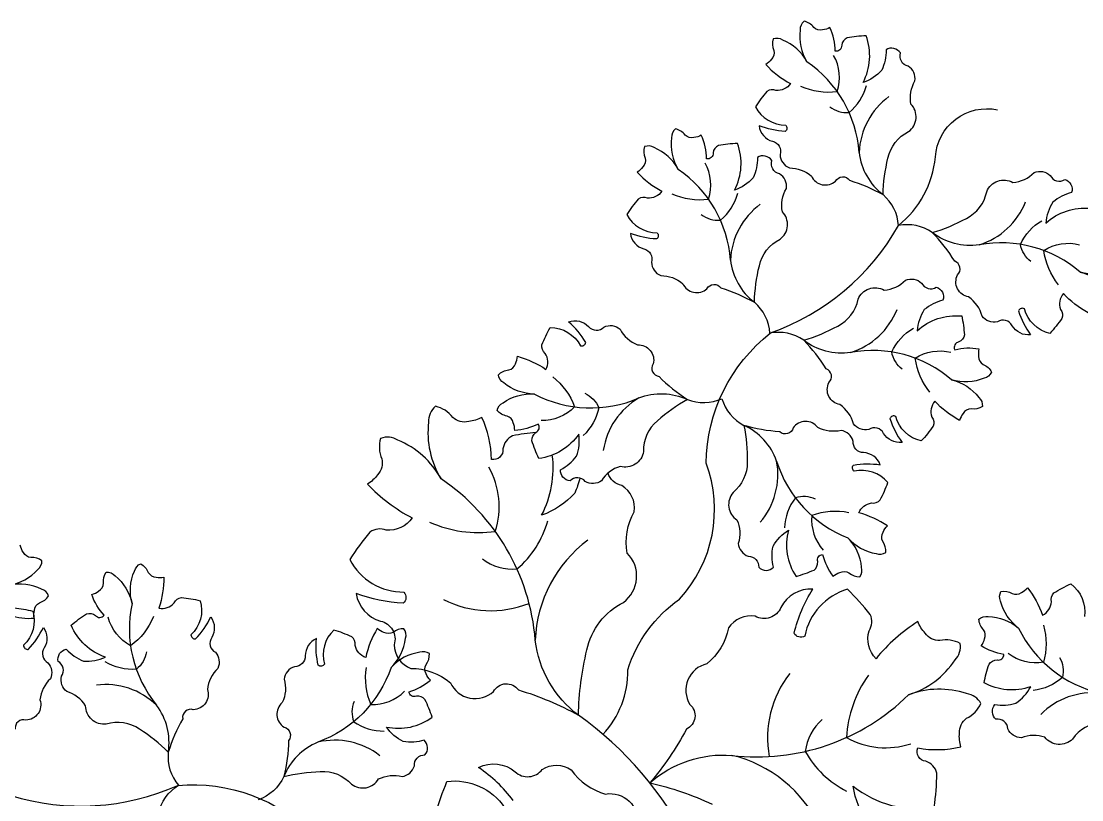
# Model space of a CAD drawing. Header units: millimetres. Extents: x 228.39 to 232.01, y 86.87 to 92.76.
# Drawn here: x 229.3161 to 229.6289, y 92.0342 to 92.264 of the extents above; entities that cross this region are included whole.
import ezdxf

# ---------------------------------------------------------------- set-up
doc = ezdxf.new("R2010")
doc.units = ezdxf.units.MM
doc.layers.add('62', color=62, linetype='Continuous')
doc.layers.add('63', color=63, linetype='Continuous')

msp = doc.modelspace()

# ---------------------------------------------------------------- linework, layer by layer
at = {"layer": '62'}
for points in [[(229.5458909751178, 92.24483601780334, 0.1413864367129372), (229.5567210657023, 92.2432409708965, 0.210122964771746), (229.55571061223, 92.25387916339683, 0.210122964771746)], [(229.5545689603321, 92.23871538615357, 0.1876286218963192), (229.5602702436743, 92.23700903609794, 0.1520058651265381), (229.5653956624793, 92.24495580307699)], [(229.4876699780837, 92.05349926581646, 0.1954096761169075), (229.4949663930443, 92.07258117333625, -0.1631901514612794), (229.5101928571348, 92.09337958712119, 0.2835782542006574), (229.5180716744522, 92.13354140208222, -0.2251438523393833), (229.537041965465, 92.17195967316722, 0.1802530025354734), (229.5748202601758, 92.20365696435411, 0.2002582601934849), (229.5857201197907, 92.22389749702269, -0.4574430062941838), (229.6040535242602, 92.23782385232114)], [(229.5079503259556, 92.2130703980642, 0.1413864367129372), (229.5187804165401, 92.21147535115736, 0.210122964771746), (229.5177699630678, 92.2221135436577, 0.210122964771746)], [(229.5166283111699, 92.20694976641443, 0.1876286218963192), (229.5223295945121, 92.20524341635881, 0.1520058651265381), (229.5274550133171, 92.21319018333786)], [(229.6138905660634, 92.19304003060313, -0.1876286218963192), (229.6107835525287, 92.19811573047159, -0.1520058651265381), (229.6171561596643, 92.20510221038937)], [(229.6284296193605, 92.18991203651566, 0.2279428046577942), (229.5986455338892, 92.19795731845907, -0.2043996860364329), (229.5848116394253, 92.20159573784042, 0.2049975904848279), (229.5748202601758, 92.20365696435411, 0.2049975904848279)], [(229.6220261083995, 92.18621489250414, -0.1413864367129372), (229.6177156834329, 92.19627746043238, -0.210122964771746), (229.6282587420594, 92.19801989283883, -0.210122964771746)], [(229.5759499169012, 92.161274410864, -0.1876286218963192), (229.5728429033664, 92.16635011073244, -0.1520058651265381), (229.579215510502, 92.17333659065024)], [(229.5904889701983, 92.15814641677653, 0.2279428046577942), (229.560704884727, 92.16619169871994, -0.2043996860364329), (229.5468709902631, 92.16983011810129, 0.2049975904848279), (229.5368796110136, 92.17189134461498, 0.2049975904848279)], [(229.5840854592373, 92.154449272765, -0.1413864367129372), (229.5797750342707, 92.16451184069324, -0.210122964771746), (229.5903180928972, 92.1662542730997, -0.210122964771746)], [(229.4728399509262, 92.15899117464575, -0.1413864367129372), (229.4792961574367, 92.15015078810463, -0.210122964771746), (229.4694119079323, 92.14608953612684, -0.210122964771746)], [(229.4674280585368, 92.15395279720511, 0.2279428046577942), (229.4982576193804, 92.1527881139418, -0.2043996860364329), (229.5125550541829, 92.15234304125362, 0.2049975904848279), (229.5227542249128, 92.15257375855101, 0.2049975904848279)], [(229.4822983019912, 92.15416321914627, -0.1876286218963192), (229.4864639444259, 92.14991307969377, -0.1520058651265381), (229.4818194514198, 92.14167598627058)], [(229.4804192764731, 92.0591770428008, -0.2043996860364353), (229.4676916835805, 92.08132379932213, 0.2279428046577944), (229.4399243023015, 92.12890643744291, 0.2279428046577944)], [(229.5503483582099, 92.12294654315689, 0.1876286218963192), (229.5444096703542, 92.12333157408176, 0.1520058651265381), (229.5411958742243, 92.11443817553108)], [(229.5601774401289, 92.11892675363478, 0.1413864367129372), (229.5492653889577, 92.1180537267503, 0.210122964771746), (229.5526346098904, 92.10791269592497, 0.210122964771746)], [(229.4521011957517, 92.10530602007007, 0.1876286218963192), (229.4622999590846, 92.10231942732315, 0.152005865126538), (229.4713681325056, 92.1165641386277)], [(229.3550797288714, 92.08827955288089, -0.1413864367129372), (229.3483205879353, 92.07966856858701, -0.210122964771746), (229.3417318967699, 92.08808173116836, -0.210122964771746)], [(229.6176091215384, 92.08572252134556, -0.1413864367129372), (229.6175735846036, 92.07477565997667, -0.210122964771746), (229.6072044881533, 92.07735906755164, -0.210122964771746)], [(229.6102643362711, 92.08486931806048, 0.2279428046577942), (229.6344122108927, 92.06566779572054, -0.2043996860364329), (229.6456672761975, 92.05683953220975, 0.2049975904848279), (229.6540209094092, 92.05098349889242, 0.2049975904848279)], [(229.3529966199304, 92.07786656981588, -0.1876286218963192), (229.3500348924954, 92.07270474524883, -0.1520058651265381), (229.3408471707921, 92.07494233172724)], [(229.6223691946479, 92.07622982609261, -0.1876286218963192), (229.6232074928462, 92.07033800817364, -0.1520058651265381), (229.6145860677547, 92.06645315904674)], [(229.4251652749651, 92.07328084904199, -0.2279428046577942), (229.4036008686301, 92.05121742482156, 0.2043996860364329), (229.3935347935663, 92.04105431189089, -0.2049975904848279), (229.3859767835008, 92.03420210072237, -0.2049975904848279)], [(229.4177714267656, 92.07321131292416, 0.1413864367129372), (229.4191720315719, 92.0623543638647, 0.210122964771746), (229.4291379445451, 92.06621088230816, 0.210122964771746)], [(229.5234401519073, 91.98762588330845, -0.1841083703680773), (229.5572714603986, 92.00172411043431, 0.09065442908466861), (229.6088346744326, 92.01073499506482, 0.2835782542006574), (229.6389737922007, 92.03842399510894, -0.2251438523393833), (229.6770158895307, 92.05813780562369, 0.1802530025354734), (229.7262291909333, 92.06129514388554, -0.3316125768266109), (229.7444266739725, 92.0641836331909, 0.4605227219911265), (229.7637183977853, 92.07137352136846, 0.4605227219911265)], [(229.565962044909, 92.0710241645004, 0.1413864367129372), (229.5594838096562, 92.05258075108765, 0.210122964771746), (229.5784766393866, 92.05073533270557, 0.210122964771746)], [(229.5014932694874, 92.03917553244304, -0.2043996860364329), (229.5257068285263, 92.04731027299994, 0.2279428046577942), (229.577812815689, 92.06520164006395, 0.2279428046577942)], [(229.4142324980498, 92.06319904331544, 0.1876286218963192), (229.4141356017683, 92.05724867581668, 0.1520058651265381), (229.4231742424824, 92.05446946776657)], [(229.5522819062048, 92.05789211920573, 0.1876286218963192), (229.5473522534163, 92.04847760736807, 0.1520058651265381), (229.5595407904096, 92.03679072860137)], [(229.2716157168786, 92.0430061340619, 0.442149186598303), (229.2909074622752, 92.0374503077976, -0.1709273865300307), (229.313046231492, 92.03542706065124, 0.1802530025354734), (229.3622690429782, 92.03843249726496, -0.2251438523393833), (229.4024728852728, 92.02361741849292, 0.2256520569911392), (229.4274940053053, 92.00137018911727, 0.09065442908466861)], [(229.3330016954965, 91.991626400029, -0.2279428046577942), (229.3490720586702, 92.01796196033018, 0.2043996860364329), (229.3566040236306, 92.03012272656707, -0.2049975904848279), (229.3624338538796, 92.0384946674004, -0.2049975904848279)]]:
    msp.add_lwpolyline(points, format="xyb", dxfattribs=at)
for centre, radius, start, end in [((229.527722386226, 92.22259917723562), 0.03559504258891227, 4.244680177902705, 55.60775094878054), ((229.584852964811, 92.2242799721433), 0.02165418735251583, 126.3429614026644, 177.4754704673334), ((229.5813312553538, 92.227278588113), 0.01822652723244424, 186.4415046598963, 232.6499608452778), ((229.4897817370638, 92.19083355749649), 0.03559504258891227, 4.244680177902705, 55.60775094878054), ((229.5618775398119, 92.20291140524704), 0.01296417636406003, 3.29685208695077, 49.63682703702965), ((229.5921935834887, 92.21862797800169), 0.02165418735251583, 287.3347532780378, 338.4672623427084), ((229.5469123156488, 92.19251435240415), 0.02165418735251583, 126.3429614026644, 177.4754704673334), ((229.5433906061916, 92.19551296837386), 0.01822652723244424, 186.4415046598963, 232.6499608452778), ((229.5239368906497, 92.1711457855079), 0.01296417636406003, 3.29685208695077, 49.63682703702965), ((229.5542529343264, 92.18686235826256), 0.02165418735251583, 287.3347532780378, 338.4672623427084), ((229.5091785931662, 92.13408955353022), 0.02165418735251583, 120.2872463401992, 171.41975540487), ((229.5352005220053, 92.1562013689884), 0.01296417636406003, 196.2493451491128, 242.5893200991914), ((229.5217035172814, 92.12809376303042), 0.01822652723244424, 19.39399772205832, 65.60245390743854), ((229.4333461902427, 92.12072276738839), 0.02370610377805731, 342.0327875484151, 29.49889450505963), ((229.5175992943178, 92.13022671617108), 0.02165418735251583, 319.2954544648263, 10.42796352949611), ((229.5728995181209, 92.14467016895439), 0.03559504258891227, 197.1971732400638, 248.5602440109438), ((229.4509549821337, 92.14831802247124), 0.03525592437372765, 245.8667065243235, 278.0567283438667), ((229.5063317719967, 92.0798498194699), 0.03866819170092113, 126.6829230409548, 177.8154321056262), ((229.3835650712831, 92.08465188580102), 0.03559504258891227, 167.8840744680207, 219.247145238899), ((229.4545108152194, 92.120541585302), 0.03055347511947142, 242.949985042445, 291.8166944333465), ((229.5667485213543, 92.05253994581248), 0.03055347511947142, 141.6344804195968, 190.5011898104985), ((229.3409615945054, 92.0465510741637), 0.02165418735251583, 46.01635494946892, 97.14886401413742), ((229.6321338053361, 92.0441338063545), 0.02165418735251583, 83.96028596669156, 135.092795031362), ((229.3414526974576, 92.05115030813525), 0.01822652723244424, 350.8418645715245, 37.05032075690503), ((229.4193921669389, 91.97377490823523), 0.1049658643867444, 359.5821735404677, 54.45095799120666), ((229.4085473060153, 92.03013576010805), 0.02165418735251583, 52.07207001193242, 103.2045790766025), ((229.3723365743886, 92.04686162594686), 0.01296417636406003, 173.8549983797717, 220.1949733298514), ((229.5166798708563, 92.00971049793885), 0.03866819170092113, 25.36741841810714, 76.49992748277828)]:
    msp.add_arc(centre, radius, start, end, dxfattribs=at)
at = {"layer": '63'}
for points in [[(229.5414152695502, 92.2314674718713, -0.08047336285184804), (229.5337038582943, 92.23311253342102, 0.299054732626132), (229.5376792670718, 92.22852798961878, -0.4445358973400594), (229.539909824613, 92.224619650459, 0.3028472262875131), (229.5426497450491, 92.22068255933131, -0.1775881189196616), (229.5491555493083, 92.21827074966153, 0.5077713489282268), (229.5562799049247, 92.21679913125546, -0.5541101838924969), (229.5603932463628, 92.21702641830511, -0.05360560279891149), (229.5702735330603, 92.21278952076432, -0.05303807838268959), (229.5717365550761, 92.22355601816857, -0.2299676780149515), (229.5778317081865, 92.2313905535349, 0.453009155801419), (229.5785124006049, 92.23951626251362, -0.1775881189196565), (229.5796942275082, 92.24635333792006, 0.3028472262875298), (229.577665755058, 92.25069996305483, -0.4445358973400413), (229.5754063286967, 92.25459168432575, 0.4200628682774436), (229.5711892364752, 92.2555292528499, -0.1027662192553072), (229.5698980282382, 92.24949130369097, -0.1249756271620583), (229.5643985232533, 92.24587375409487, 0.2129696122085104), (229.5652792694218, 92.259670772863, 0.03433418913963267), (229.5596832393955, 92.25901956673735, 0.263361124047625), (229.5580726767773, 92.25686182953612, -0.4961733732722903), (229.5561745445692, 92.25513115996804, 0.105188829234163), (229.5546181231371, 92.26209854977648, -0.1018354407082667), (229.5524457495362, 92.26142703146031, -0.2548810045278109), (229.5498250100259, 92.26212698980684, 0.1744881383592944), (229.5469827947776, 92.2639689446548, 0.2361518438993939), (229.5458260095309, 92.26135224072326, 0.172045804718615), (229.5478284374358, 92.25197184755437, 0.1720458047186181), (229.5407225625281, 92.25841452054873, 0.2361518438993874), (229.5378788367894, 92.25872839233108, 0.174488138359288), (229.5380441966845, 92.25534554718465, -0.2548810045278096), (229.5373332640221, 92.2527277633858, -0.1018354407082642), (229.5356615501202, 92.25118649230627, 0.08115707204633878), (229.5430032506644, 92.24555449008695, -0.2683901017028241), (229.5386990383044, 92.24354845916653, 0.2633611240475965), (229.5360242969634, 92.24323942755682, 0.03433418913963283), (229.5326506887169, 92.23872740042124, 0.2816703646801006), (229.5415828851781, 92.23329757316692, -0.447648090788793)], [(229.5034746203879, 92.19970185213216, -0.08047336285184804), (229.4957632091321, 92.20134691368189, 0.299054732626132), (229.4997386179096, 92.19676236987965, -0.4445358973400594), (229.5019691754508, 92.19285403071987, 0.3028472262875131), (229.5047090958868, 92.18891693959218, -0.1775881189196616), (229.5112149001461, 92.18650512992238, 0.5077713489282268), (229.5183392557625, 92.18503351151631, -0.5541101838924969), (229.5224525972006, 92.18526079856598, -0.05360560279891149), (229.5323328838981, 92.18102390102517, -0.05303807838268959), (229.5337959059139, 92.19179039842943, -0.2299676780149515), (229.5398910590243, 92.19962493379576, 0.453009155801419), (229.5405717514427, 92.20775064277449, -0.1775881189196565), (229.541753578346, 92.21458771818091, 0.3028472262875298), (229.5397251058957, 92.2189343433157, -0.4445358973400413), (229.5374656795345, 92.2228260645866, 0.4200628682774436), (229.533248587313, 92.22376363311076, -0.1027662192553072), (229.531957379076, 92.21772568395183, -0.1249756271620583), (229.5264578740911, 92.21410813435574, 0.2129696122085104), (229.5273386202596, 92.22790515312386, 0.03433418913963267), (229.5217425902333, 92.2272539469982, 0.263361124047625), (229.520132027615, 92.22509620979697, -0.4961733732722903), (229.518233895407, 92.22336554022891, 0.105188829234163), (229.5166774739749, 92.23033293003735, -0.1018354407082667), (229.514505100374, 92.22966141172118, -0.2548810045278109), (229.5118843608637, 92.23036137006771, 0.1744881383592944), (229.5090421456154, 92.23220332491567, 0.2361518438993939), (229.5078853603687, 92.22958662098412, 0.172045804718615), (229.5098877882736, 92.22020622781524, 0.1720458047186181), (229.5027819133659, 92.2266489008096, 0.2361518438993874), (229.4999381876272, 92.22696277259195, 0.174488138359288), (229.5001035475223, 92.22357992744551, -0.2548810045278096), (229.4993926148599, 92.22096214364667, -0.1018354407082642), (229.497720900958, 92.21942087256714, 0.08115707204633878), (229.5050626015021, 92.2137888703478, -0.2683901017028241), (229.5007583891421, 92.2117828394274, 0.2633611240475965), (229.4980836478012, 92.21147380781768, 0.03433418913963283), (229.4947100395547, 92.20696178068211, 0.2816703646801006), (229.5036422360159, 92.20153195342778, -0.447648090788793)], [(229.572305118042, 92.14670501540957, 0.08047336285184804), (229.575866704634, 92.13967030205313, -0.299054732626132), (229.5704182823777, 92.142341745809, 0.4445358973400594), (229.5660696156104, 92.14349915640146, -0.3028472262875131), (229.5615629496161, 92.1451416582004, 0.1775881189196616), (229.5575682631467, 92.15081482265718, -0.5077713489282268), (229.5543244196823, 92.15732631889541, 0.5541101838924969), (229.5534927105241, 92.16136110477144, 0.05360560279891149), (229.5468709902631, 92.16983011810129, 0.05303807838268959), (229.5569058256914, 92.17399664875646, 0.2299676780149515), (229.5629220479889, 92.18189195781393, -0.453009155801419), (229.5706038055539, 92.18462711581442, 0.1775881189196565), (229.5769116416682, 92.18751736121888, -0.3028472262875298), (229.5816323769409, 92.18666735590794, 0.4445358973400413), (229.5859723573002, 92.18547778774534, -0.4200628682774436), (229.587956743554, 92.1816404562848, 0.1027662192553072), (229.5824494448163, 92.17884873470656, 0.1249756271620583), (229.5803578521661, 92.1726072236439, -0.2129696122085104), (229.593471368693, 92.17698547957511, -0.03433418913963267), (229.5942722445976, 92.17140890183796, -0.263361124047625), (229.5925978814238, 92.16930028861142, 0.4961733732722903), (229.591409905795, 92.16702282578223, -0.105188829234163), (229.5985436732868, 92.16729910424922, 0.1018354407082667), (229.5984497626776, 92.16502724934455, 0.2548810045278109), (229.5997963757671, 92.16267249873034, -0.1744881383592944), (229.6023036589581, 92.16039554546346, -0.2361518438993939), (229.6000695831547, 92.15860831383978, -0.172045804718615), (229.5904889701983, 92.15814641677653, -0.1720458047186181), (229.5985339948346, 92.15292347966047, -0.2361518438993874), (229.5995643473624, 92.15025446013249, -0.174488138359288), (229.5962516187905, 92.14954960937624, 0.2548810045278096), (229.5939025309282, 92.14819314209575, 0.1018354407082642), (229.5928397848959, 92.14618298917092, -0.08115707204633878), (229.5855182174198, 92.15184113953762, 0.2683901017028241), (229.5846790666014, 92.14716714445873, -0.2633611240475965), (229.5850640144635, 92.14450226980496, -0.03433418913963283), (229.5815642427421, 92.14008738369417, -0.2816703646801006), (229.5740315737145, 92.1473348698069, 0.447648090788793)], [(229.4825847343851, 92.16917887095083, 0.08047336285184804), (229.4775369856284, 92.17523628983582, -0.299054732626132), (229.4834455652031, 92.17385404375338, 0.4445358973400594), (229.4879430111442, 92.173700805573, -0.3028472262875131), (229.4927031660542, 92.17311023315894, 0.1775881189196616), (229.4978678132445, 92.16847679660043, -0.5077713489282268), (229.5024886279567, 92.16285806230543, 0.5541101838924969), (229.5042035446301, 92.15911235836721, 0.05360560279891149), (229.5125550541829, 92.15234304125362, 0.05303807838268959), (229.5037094416093, 92.14603328389126, 0.2299676780149515), (229.4996159734328, 92.13699036654488, -0.453009155801419), (229.4927427353248, 92.13260298845692, 0.1775881189196565), (229.4872432227194, 92.12837242395015, -0.3028472262875298), (229.4824520778568, 92.12814268181339, 0.4445358973400413), (229.4779558894123, 92.1283292063529, -0.4200628682774436), (229.4751618821129, 92.13162411526714, 0.1027662192553072), (229.4799033094492, 92.13557922785358, 0.1249756271620583), (229.480542692649, 92.14213074746996, -0.2129696122085104), (229.468744188928, 92.13492458686616, -0.03433418913963267), (229.4667137390247, 92.14017976475688, -0.263361124047625), (229.4678728690639, 92.1426100238643, 0.4961733732722903), (229.4685201406126, 92.14509581600667, -0.105188829234163), (229.4616298088332, 92.14322758251302, 0.1018354407082667), (229.4612121094581, 92.14546268231898, 0.2548810045278109), (229.4593719582121, 92.1474556852441, -0.1744881383592944), (229.4564181064028, 92.1491127141118, -0.2361518438993939), (229.4581947433436, 92.15135522448031, -0.172045804718615), (229.4674280585368, 92.15395279720511, -0.1720458047186181), (229.4584170443181, 92.15723960664089, -0.2361518438993874), (229.4568146655776, 92.1596097699147, -0.174488138359288), (229.4598851184906, 92.16103921179473, 0.2548810045278096), (229.4618703939969, 92.16288769723755, 0.1018354407082642), (229.462455537924, 92.16508491149543, -0.08115707204633878), (229.4708590524833, 92.16121180435371, 0.2683901017028241), (229.4706292085238, 92.16595496530901, -0.2633611240475965), (229.469656741978, 92.16846575215665, -0.03433418913963283), (229.4720779002257, 92.17355275660063, -0.2816703646801006), (229.4810433837235, 92.16817806932764, 0.447648090788793)], [(229.561542799953, 92.13295835201902, -0.08047336285184804), (229.5694267331331, 92.13308360644375, 0.299054732626132), (229.5645248799197, 92.13666044190222, -0.4445358973400594), (229.5614750489698, 92.13996937422391, 0.3028472262875131), (229.5579223706734, 92.14319215678968, -0.1775881189196616), (229.5510415080432, 92.14408436999679, 0.5077713489282268), (229.5437685696845, 92.1439216699293, -0.5541101838924969), (229.5398108319019, 92.14277818891328, -0.05360560279891149), (229.529232265517, 92.14469268603646, -0.05303807838268959), (229.5302197041129, 92.1338722024616, -0.2299676780149515), (229.5260356914174, 92.1248708207005, 0.453009155801419), (229.5271936397709, 92.11679928774906, -0.1775881189196565), (229.5275743660883, 92.10987127487279, 0.3028472262875298), (229.5305254925165, 92.10608991224164, -0.4445358973400413), (229.5335997329707, 92.1028036457335, 0.4200628682774436), (229.5379196760386, 92.1028351644911, -0.1027662192553072), (229.5378246665984, 92.10900890095805, -0.1249756271620583), (229.5423733948523, 92.1137670824838, 0.2129696122085104), (229.5446075643933, 92.10012369847676, 0.03433418913963267), (229.5499152470785, 92.10201264685772, 0.263361124047625), (229.5510011890889, 92.10447647958885, -0.4961733732722903), (229.5524631080926, 92.10658856762188, 0.105188829234163), (229.5555416205064, 92.10014731543494, -0.1018354407082667), (229.5575082045925, 92.10128867030654, -0.2548810045278109), (229.5602191534748, 92.10119394214081, 0.1744881383592944), (229.5634019135298, 92.10003591640188, 0.2361518438993939), (229.5639427497526, 92.10284532697216, 0.172045804718615), (229.5598887209489, 92.11153821739919, 0.1720458047186181), (229.5682578762828, 92.1068522028329, 0.2361518438993874), (229.5710995991572, 92.10718371855982, 0.174488138359288), (229.5701802053223, 92.11044342715968, -0.2548810045278096), (229.5702862910784, 92.11315395535178, -0.1018354407082642), (229.571570005067, 92.1150307138088, 0.08115707204633878), (229.5631527306266, 92.11887382542231, -0.2683901017028241), (229.5668977897365, 92.12179357478763, 0.2633611240475965), (229.5694352083281, 92.12269426822489, 0.03433418913963283), (229.5717116396849, 92.12784766339226, 0.2816703646801006), (229.5617896536287, 92.13113724548349, -0.447648090788793)], [(229.3675276466444, 92.08166144863704, 0.08047336285184804), (229.3719898486302, 92.08816228277564, -0.299054732626132), (229.3722611158033, 92.08210024261216, 0.4445358973400594), (229.3733328261198, 92.07772966611358, -0.3028472262875131), (229.374054796199, 92.07298766128983, 0.1775881189196616), (229.3709949442432, 92.06676033273327, -0.5077713489282268), (229.3668392625925, 92.06078936851459, 0.5541101838924969), (229.363698715637, 92.05812324736033, 0.05360560279891149), (229.3594468879154, 92.04824937643642, 0.05303807838268959), (229.3509754521338, 92.0550532485378, 0.2299676780149515), (229.3411614583166, 92.05654199337917, -0.453009155801419), (229.3350751066796, 92.06196848509349, 0.1775881189196565), (229.3295120991621, 92.06611520214474, -0.3028472262875298), (229.3279921308603, 92.07066465781607, 0.4445358973400413), (229.3269528013609, 92.07504304748853, -0.4200628682774436), (229.329366903561, 92.07862564600217, 0.1027662192553072), (229.3344592647355, 92.07513395494689, 0.1249756271620583), (229.3409387871758, 92.07629456216084, -0.2129696122085104), (229.3308040169589, 92.08569774637424, -0.03433418913963267), (229.3353119765809, 92.08907678788324, -0.263361124047625), (229.3379654605411, 92.0886198801796, 0.4961733732722903), (229.3405336385932, 92.08867071841074, -0.105188829234163), (229.3368674661151, 92.09479657735281, 0.1018354407082667), (229.3389056367863, 92.09580454770237, 0.2548810045278109), (229.3403251643374, 92.09811607507606, -0.1744881383592944), (229.3411193861401, 92.1014085205058, -0.2361518438993939), (229.3437595514092, 92.10030633226242, -0.172045804718615), (229.3487629105856, 92.09212294112736, -0.1720458047186181), (229.3494838513144, 92.10168754974363, -0.2361518438993874), (229.3513308737521, 92.10387245241583, -0.174488138359288), (229.3535391564991, 92.10130448191576, 0.2548810045278096), (229.3558566111663, 92.09989465173692, 0.1018354407082642), (229.3581301752334, 92.09992706073392, -0.08115707204633878), (229.3566802044392, 92.09078826428282, 0.2683901017028241), (229.3611834453986, 92.09229532266114, -0.2633611240475965), (229.3633365882209, 92.09391202231274, -0.03433418913963283), (229.3688894560133, 92.09296055988419, -0.2816703646801006), (229.3661464769156, 92.08287377529727, 0.447648090788793)], [(229.4036901606765, 92.07389534946937, -0.08047336285184804), (229.4031831388857, 92.08176395925527, 0.299054732626132), (229.3998479588108, 92.07669459137641, -0.4445358973400594), (229.3966906514725, 92.07348804926637, 0.3028472262875131), (229.3936437517396, 92.06978342343346, -0.1775881189196616), (229.3930859095531, 92.06286741829773, 0.5077713489282268), (229.3936007351424, 92.05561089996627, -0.5541101838924969), (229.3949345948998, 92.05171320124309, -0.05360560279891149), (229.3935347935663, 92.04105431189089, -0.05303807838268959), (229.404294740185, 92.04256475836009, -0.2299676780149515), (229.4134882366811, 92.0388217037222, 0.453009155801419), (229.4214942001142, 92.0403692947805, -0.1775881189196565), (229.4283956362554, 92.04108518173437, 0.3028472262875298), (229.432029600722, 92.04421602072723, -0.4445358973400413), (229.4351630864086, 92.04744584570456, 0.4200628682774436), (229.4349223374655, 92.05175919028721, -0.1027662192553072), (229.4287604514762, 92.05136522352278, -0.1249756271620583), (229.4237875060684, 92.05567811514338, 0.2129696122085104), (229.4373066447235, 92.05857057615873, 0.03433418913963267), (229.4351627985968, 92.06378052292027, 0.263361124047625), (229.432649253096, 92.0647458367513, -0.4961733732722903), (229.4304688262204, 92.06610372543349, 0.105188829234163), (229.436753386663, 92.06949065154147, -0.1018354407082667), (229.4355181062548, 92.0713996371945, -0.2548810045278109), (229.4354813991051, 92.07411199223266, 0.1744881383592944), (229.436483885676, 92.07734711291893, 0.2361518438993939), (229.4336515741259, 92.07775122039904, 0.172045804718615), (229.4251652749651, 92.07328084904199, 0.1720458047186181), (229.429440368506, 92.0818671793835, 0.2361518438993874), (229.4289715829086, 92.08468950672737, 0.174488138359288), (229.4257602386184, 92.08361328508228, -0.2548810045278096), (229.4230477535908, 92.08358794256816, -0.1018354407082642), (229.4211110126406, 92.08477923531227, 0.08115707204633878), (229.4176801634686, 92.07618567436015, -0.2683901017028241), (229.4145824233212, 92.07978489789761, 0.2633611240475965), (229.4135598693766, 92.08227570604105, 0.03433418913963283), (229.4083022491842, 92.08429982347482, 0.2816703646801006), (229.4054971711028, 92.07423013159321, -0.447648090788793)]]:
    msp.add_lwpolyline(points, format="xyb", close=True, dxfattribs=at)
for points in [[(229.6307804340581, 92.17794860891007, -0.08115707204633878), (229.623458866582, 92.18360675927677, 0.2683901017028241), (229.6226197157636, 92.17893276419787, -0.2633611240475965), (229.6230046636257, 92.17626788954409, -0.03433418913963283), (229.6195048919043, 92.1718530034333, -0.2816703646801006), (229.6119722228767, 92.17910048954603, 0.447648090788793), (229.6102457672042, 92.1784706351487, 0.08047336285184804), (229.6138073537962, 92.17143592179227, -0.299054732626132), (229.60835893154, 92.17410736554815, 0.4445358973400594), (229.6040102647727, 92.1752647761406, -0.3028472262875131), (229.5995035987784, 92.17690727793953, 0.1775881189196616), (229.595508912309, 92.18258044239633, -0.5077713489282268), (229.5922650688445, 92.18909193863455, 0.5541101838924969), (229.5914333596863, 92.19312672451058, 0.05360560279891149), (229.5848116394253, 92.20159573784042, 0.05303807838268959), (229.5948464748537, 92.2057622684956, 0.2299676780149515), (229.6008626971511, 92.21365757755306, -0.453009155801419), (229.6085444547162, 92.21639273555355, 0.1775881189196565), (229.6148522908304, 92.21928298095801, -0.3028472262875298), (229.6195730261032, 92.21843297564709, 0.4445358973400413), (229.6239130064624, 92.21724340748449, -0.4200628682774436), (229.6258973927162, 92.21340607602393, 0.1027662192553072), (229.6203900939785, 92.2106143544457, 0.1249756271620583), (229.6182985013283, 92.20437284338303, -0.2129696122085104), (229.6314120178552, 92.20875109931424, -0.03433418913963267)], [(229.6380102323169, 92.19037393357891, -0.172045804718615), (229.6284296193605, 92.18991203651566, -0.1720458047186181), (229.6364746439968, 92.1846890993996, -0.2361518438993874)], [(229.4678650519585, 92.1426045315251, 0.02359304653415248), (229.4610185455833, 92.14161703491422, 0.2633611240475967), (229.4581654535882, 92.13774693606523, -0.4961733732722993), (229.4547943285623, 92.13463639765513, 0.1051888292341508), (229.451941231329, 92.14706145527659, -0.1018354407082692), (229.4480691760363, 92.14583931940184, -0.2548810045278139), (229.4433819501056, 92.14706145527659, 0.1744881383592873), (229.4382871388558, 92.15032048810052, 0.2361518438993992), (229.4362492122605, 92.14563562817708, 0.1720458047186156), (229.4399243023015, 92.12890643744291, 0.1720458047186174), (229.4271672007349, 92.14033571865606, 0.2361518438993921), (229.4220858828555, 92.14086606374903, 0.1744881383592826)], [(229.4220858828555, 92.14086606374903, 0.1744881383592826), (229.4224170057282, 92.13482712723156, -0.2548810045278165), (229.421175241889, 92.13014506298703, -0.1018354407082663), (229.4182064213999, 92.12737512919907, 0.08115707204633889), (229.4313760433932, 92.11739594755069, -0.268390101702822), (229.4237113398586, 92.11376820775222, 0.2633611240476109), (229.418938374421, 92.1131880353941, 0.034334189139633), (229.4129619866864, 92.10509524123499, 0.2816703646800977), (229.4289695878436, 92.09549393186992, -0.4476480907887908), (229.4286896701172, 92.09222417541689, -0.0804733628518486), (229.4149021052137, 92.09508002825245, 0.2990547326261485), (229.4220494995, 92.08693560798342, -0.4445358973400563), (229.4260739782065, 92.07998018737983, 0.3028472262875256), (229.4310083221379, 92.07297882177566, -0.1775881189196615), (229.4426511792921, 92.06874102610107, 0.5077713489282397), (229.4553886113104, 92.06618866763291, -0.5541101838924329), (229.4627313263873, 92.06663811265251, -0.0536056027989116), (229.4804192764731, 92.0591770428008, -0.05303807838268965), (229.4829176946234, 92.07841809387224, -0.229967678014949), (229.4937186951016, 92.09247266981797, 0.4530091558014059), (229.4948481008728, 92.10698982119952, -0.1775881189196614), (229.496886027468, 92.11921119142082, 0.3028472262875249), (229.4932177648348, 92.12695139294344, -0.2706667237805238), (229.4891526701862, 92.13059602659052, 0.420062868277418)], [(229.4808461342164, 92.12914959279955, -0.04325406618879267), (229.4793598744638, 92.12471080859409, -0.1249756271620578), (229.469577832045, 92.11819274294622, 0.1521879076464949), (229.4727236271091, 92.13594059502431, 0.03433418913963278)], [(229.312790540941, 92.08863527595712, 0.105188829234163), (229.3198829971199, 92.08782039328538, -0.1018354407082667), (229.319961133775, 92.09009284539128, -0.2548810045278109), (229.3214819382862, 92.09233903570077, 0.1744881383592944), (229.3241542079309, 92.09441989132429, 0.2361518438993939), (229.3220616628251, 92.09637092862599, 0.172045804718615), (229.3125434005486, 92.09755590826856, 0.1720458047186181), (229.3209603093806, 92.10215559730494, 0.2361518438993874), (229.3221895210274, 92.10473906983229, 0.174488138359288), (229.3189395704816, 92.10569238333234, -0.2548810045278096), (229.316699771804, 92.10722258565612, -0.1018354407082642), (229.3157920587842, 92.10930734007431, 0.08115707204633878)], [(229.5659610304716, 92.02735586301603, -0.1249756271620583), (229.5614890147983, 92.03822667758953, 0.2129696122085104), (229.5853764539855, 92.03199194552064, 0.03433418913963267), (229.5861374063878, 92.04202346978656, 0.263361124047625), (229.5829023455291, 92.04558046012585, -0.4961733732722903), (229.5805137245053, 92.04949637927027, 0.105188829234163), (229.5932570693476, 92.04985607768506, -0.1018354407082667), (229.5928184316101, 92.05389266352229, -0.2548810045278109), (229.5949364987381, 92.05824898016185, 0.1744881383592944), (229.5991318417201, 92.06260529671165, 0.2361518438993939), (229.5949379126157, 92.06552283265448, 0.172045804718615), (229.577812815689, 92.06520164006395, 0.1720458047186181), (229.5915230199511, 92.07546820757808, 0.2361518438993874), (229.5930400689759, 92.08034669295431, 0.174488138359288), (229.5870535496175, 92.08120691536124, -0.2548810045278096), (229.5827061455615, 92.08334321613523, -0.1018354407082642), (229.5805725715746, 92.08679782035689, 0.08115707204633878), (229.5682033380086, 92.07584222494597, -0.2683901017028241), (229.5661500186357, 92.08406974315449, 0.2633611240475965), (229.5665176345993, 92.08886376626008, 0.03433418913963283), (229.5597547874138, 92.09631188183398, 0.2816703646801006), (229.5471992367549, 92.0824993301514, -0.447648090788793), (229.5440479622177, 92.08341537053629, -0.08047336285184804), (229.5495535806018, 92.09637457605189, 0.299054732626132), (229.540165073906, 92.09096414458791, -0.4445358973400594), (229.5325552065665, 92.08838262881096, 0.3028472262875131), (229.5247217613051, 92.08491794907209, -0.1775881189196616), (229.5182818791622, 92.0743329146896, 0.5077713489282268), (229.5132799038465, 92.06234388006993, -0.5541101838924969), (229.5122798872488, 92.05505570935766, -0.05360560279891149), (229.5014932694874, 92.03917553244304, -0.05303807838268959), (229.5198700869112, 92.03295036409494, -0.2299676780149515)], [(229.6348029598312, 92.05699615170715, 0.2299676780149515), (229.6261481037659, 92.05213566795197, -0.453009155801419), (229.6180116329018, 92.05267263206048, 0.1775881189196565), (229.6110747986352, 92.05252214850572, -0.3028472262875298), (229.6070787171015, 92.05517529435923, 0.4445358973400413), (229.6035668602855, 92.0579890753806, -0.4200628682774436), (229.6032677481623, 92.06229876602845, 0.1027662192553072), (229.60943065571, 92.06267641575442, 0.1249756271620583), (229.6138268445839, 92.06757587935215, -0.2129696122085104), (229.6000525101641, 92.06875958201451, -0.03433418913963267), (229.6015298060962, 92.07419623707086, -0.263361124047625), (229.6039033256561, 92.07546751464719, 0.4961733732722903), (229.6058973639607, 92.0770867534414, -0.105188829234163), (229.5992394435492, 92.07966339160227, 0.1018354407082667), (229.6002269802108, 92.0817115408284, 0.2548810045278109), (229.5999251027211, 92.08440729438705, -0.1744881383592944), (229.5985269443344, 92.08749211825648, -0.2361518438993939), (229.6012867371817, 92.08824632977333, -0.172045804718615), (229.6102643362711, 92.08486931806048, -0.1720458047186181), (229.6049516967991, 92.09285539064707, -0.2361518438993874), (229.6050648075406, 92.09571414868729, -0.174488138359288), (229.6083853071931, 92.09504686521092, 0.2548810045278096), (229.6110797722739, 92.09536003480689, 0.1018354407082642), (229.6128528061552, 92.09678358486444, -0.08115707204633878), (229.6173286954853, 92.08868503989738, 0.2683901017028241), (229.6199533340063, 92.09264252353321, -0.2633611240475965), (229.6206572375979, 92.09524141974326, -0.03433418913963283), (229.6256213452961, 92.09790548735367, -0.2816703646801006), (229.6296604601212, 92.08826428882526, 0.447648090788793)], [(229.3139489658334, 92.09084441556358, -0.03433418913963283), (229.3195018336258, 92.08989295313503, -0.2816703646801006), (229.316758854528, 92.07980616854812, 0.447648090788793), (229.3181400242569, 92.07859384188788, 0.08047336285184804), (229.3226022262426, 92.08509467602649, -0.299054732626132), (229.3228734934158, 92.079032635863, 0.4445358973400594), (229.3239452037323, 92.07466205936444, -0.3028472262875131), (229.3246671738114, 92.06992005454067, 0.1775881189196616), (229.3216073218557, 92.06369272598411, -0.5077713489282268), (229.317451640205, 92.05772176176544, 0.5541101838924969), (229.3143110932494, 92.05505564061117, 0.05360560279891149)], [(229.4611836599515, 92.03401806840587, 0.08047336285184782), (229.4509876865662, 92.04372862802487, -0.2990547326261498), (229.4617523199182, 92.04248786398578, 0.4445358973400735), (229.4697617929673, 92.04313797636514, -0.302847226287535), (229.4783269381188, 92.04306615094559, 0.1775881189196651), (229.4884383729101, 92.03590556986894, -0.5077713489282355), (229.4977870770213, 92.02688567853858, 0.5541101838924959)], [(229.438396760398, 92.03010291813571, -0.034334189139631), (229.4416488769938, 92.0396231211432, -0.2816703646801013), (229.4586546008522, 92.03192677185393, 0.4476480907887236)]]:
    msp.add_lwpolyline(points, format="xyb", dxfattribs=at)

doc.saveas('drawing.dxf')
